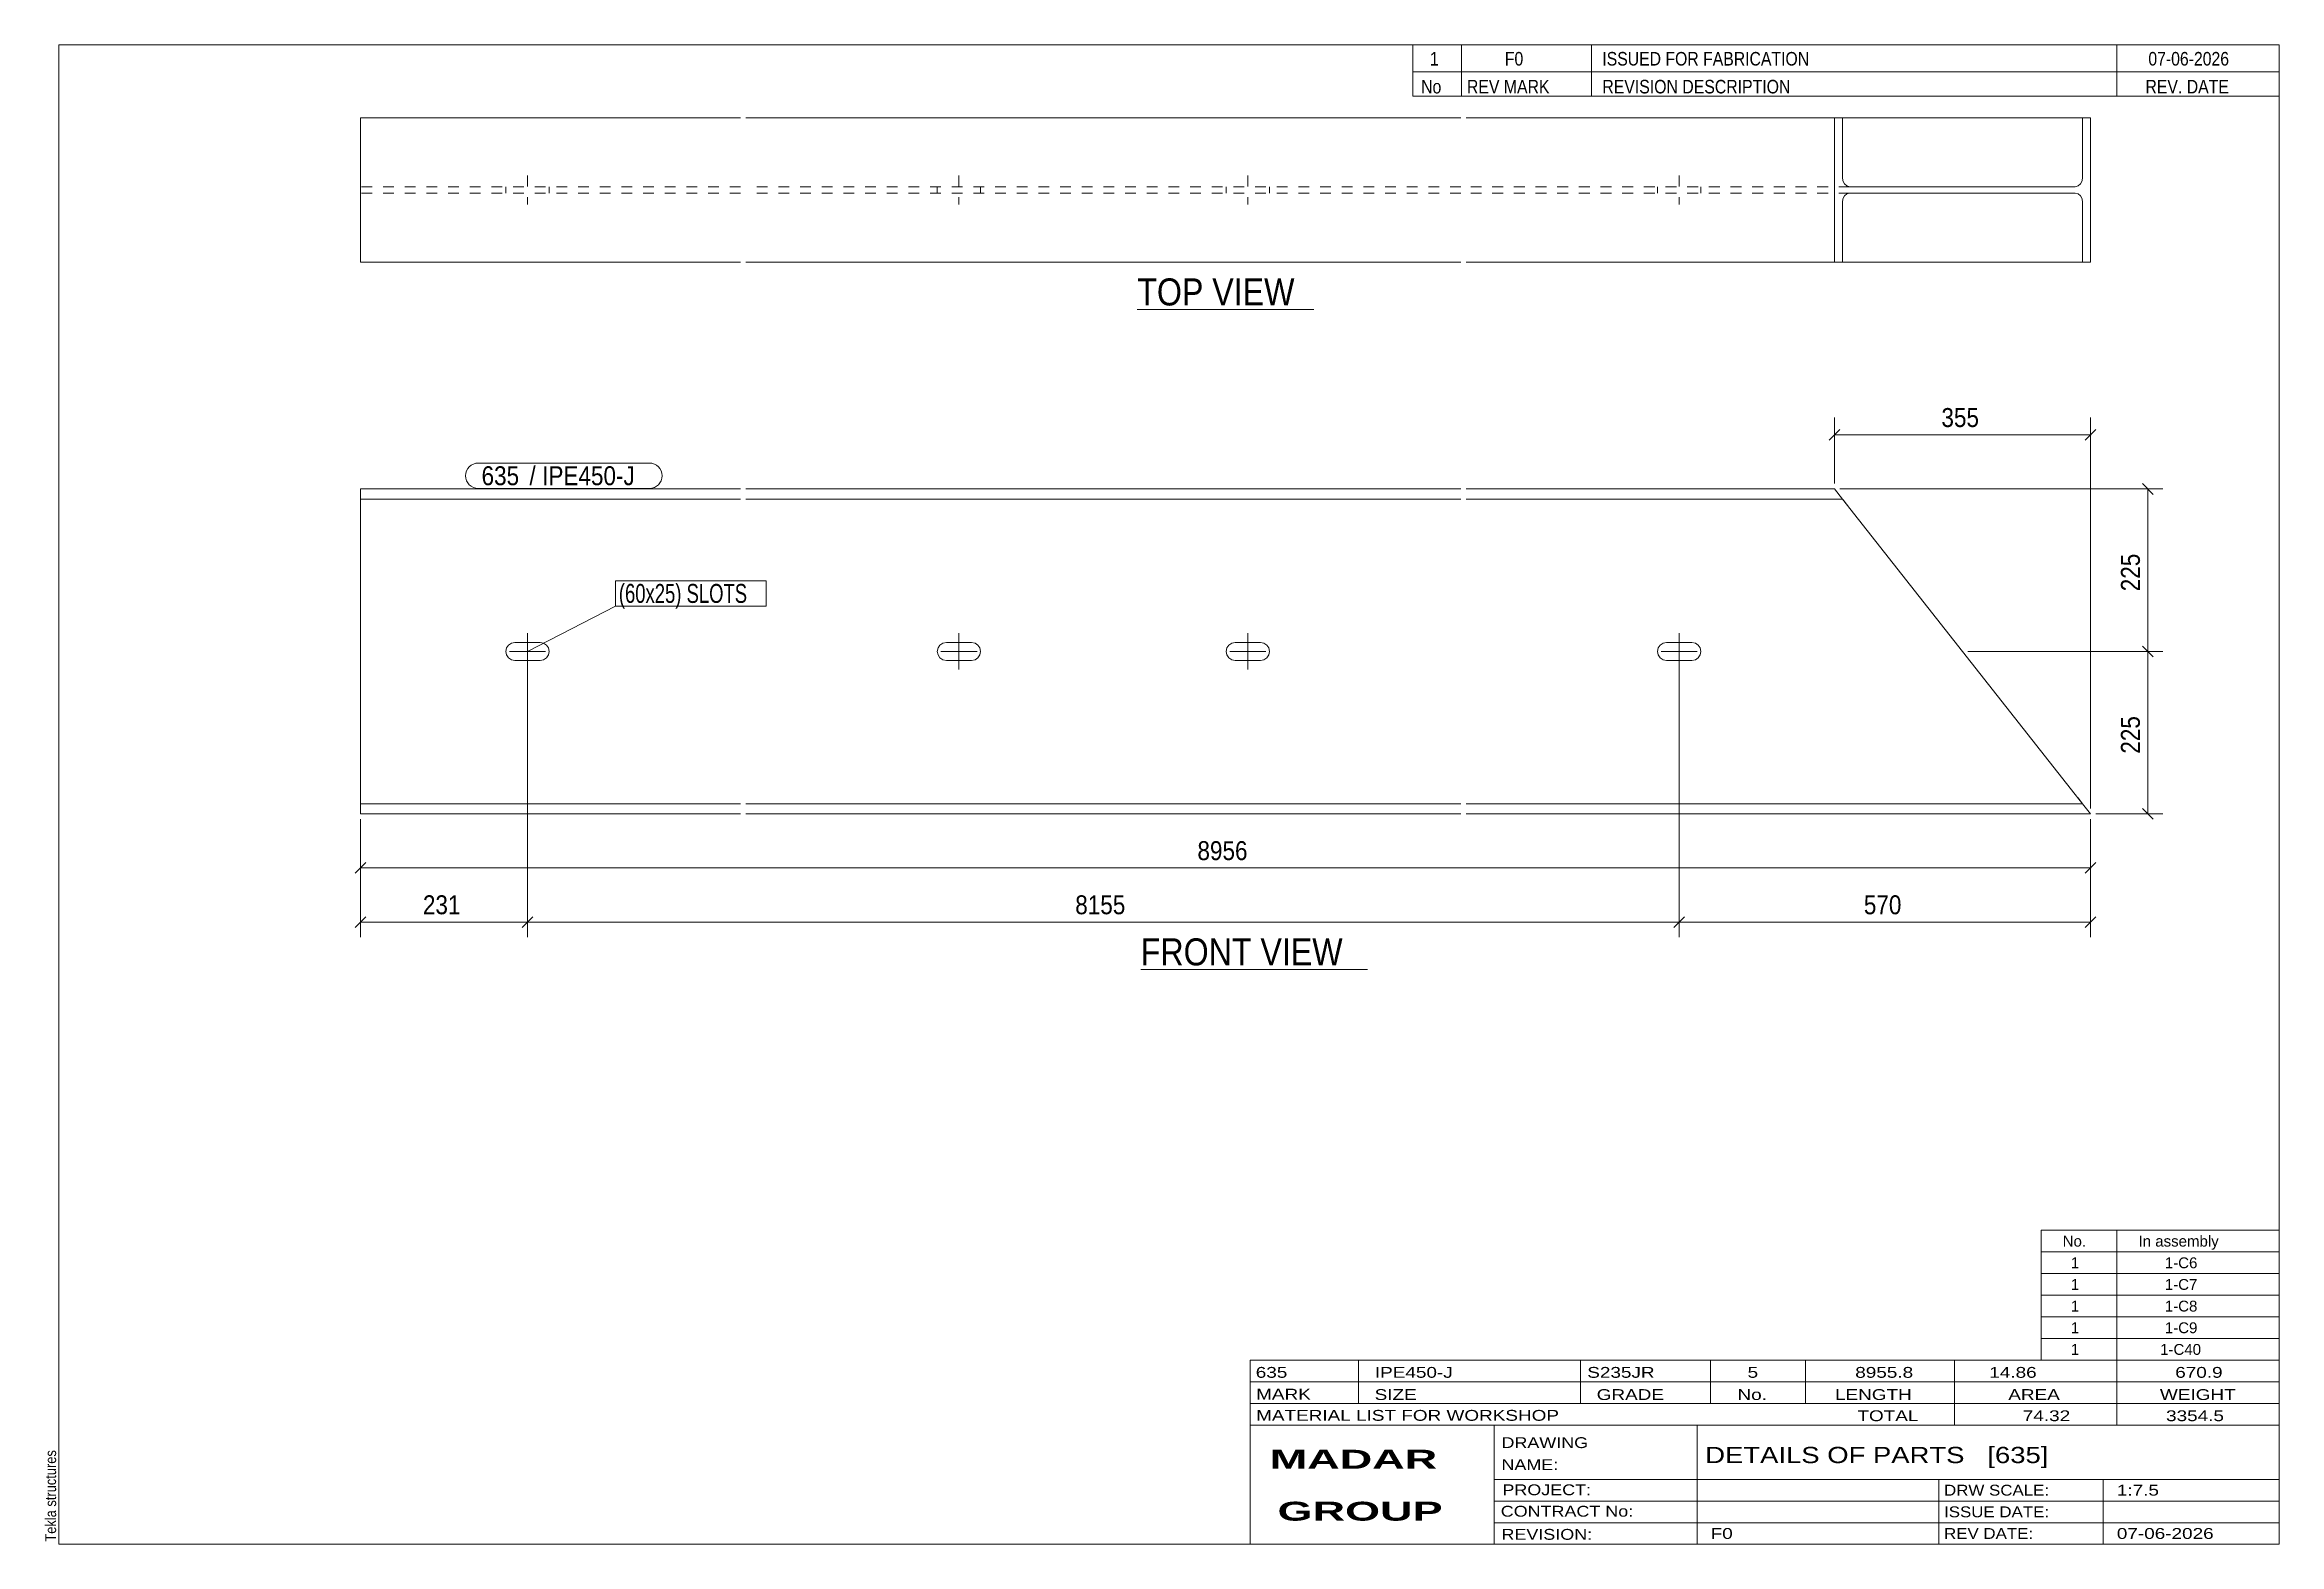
# Model space of a CAD drawing. Header units: millimetres. Extents: x 2 to 415, y 5 to 282.
import ezdxf

# ---------------------------------------------------------------- set-up
doc = ezdxf.new("R2010")
doc.units = ezdxf.units.MM
doc.linetypes.add('XKITLINE00', pattern=[0])
doc.linetypes.add('XKITLINE02', pattern=[4, 2, -2])
for name, color, linetype, lineweight in [('Bolt', 3, 'Continuous', 0), ('BoltMark', 7, 'Continuous', 0), ('Dimensions', 7, 'Continuous', 0), ('DrawingSheet', 5, 'Continuous', 0), ('OtherObjectType', 7, 'Continuous', 0), ('Part', 2, 'Continuous', 0), ('PartMark', 7, 'Continuous', 0)]:
    doc.layers.add(name, color=color, linetype=linetype, lineweight=lineweight)
doc.styles.add('ARIAL', font='ARIAL.TTF')
doc.styles.add('ARIAL_BOLD', font='ARIALBD.TTF')
doc.styles.add('ARIAL_NARROW', font='ARIALN.TTF')

# ---------------------------------------------------------------- blocks, each defined once
blk = doc.blocks.new('*A1')
at = {"layer": 'Part', "color": 2, "linetype": 'XKITLINE00', "lineweight": 0}
for p, q in [((60.71, 139.93), (60.71, 199.93)), ((60.71, 199.93), (130.88, 199.93)), ((130.88, 198.07), (60.71, 198.07)), ((131.88, 199.93), (263.88, 199.93)), ((263.88, 198.07), (131.88, 198.07)), ((264.88, 199.93), (332.85, 199.93)), ((334.32, 198.07), (264.88, 198.07)), ((334.32, 198.07), (332.85, 199.93)), ((335.69, 196.33), (334.32, 198.07)), ((377.31, 143.53), (335.69, 196.33)), ((130.88, 141.8), (60.71, 141.8)), ((263.88, 141.8), (131.88, 141.8)), ((378.68, 141.8), (264.88, 141.8)), ((377.31, 143.53), (378.68, 141.8)), ((380.15, 139.93), (378.68, 141.8)), ((130.88, 139.93), (60.71, 139.93)), ((263.88, 139.93), (131.88, 139.93)), ((380.15, 139.93), (264.88, 139.93))]:
    blk.add_line(p, q, dxfattribs=at)
at = {"layer": 'Part', "color": 7, "linetype": 'XKITLINE02', "lineweight": 0}
for p, q in [((335.69, 196.33), (334.43, 197.93)), ((378.68, 141.8), (377.84, 142.87))]:
    blk.add_line(p, q, dxfattribs=at)
blk = doc.blocks.new('*A2')
at = {"layer": 'Bolt', "color": 3, "linetype": 'XKITLINE00', "lineweight": 0}
for p, q in [((87.67, 170.57), (87.54, 169.93)), ((87.54, 169.93), (87.54, 169.93)), ((87.54, 169.93), (87.67, 169.3)), ((88.03, 171.11), (87.67, 170.57)), ((87.67, 169.3), (88.03, 168.75)), ((88.57, 171.47), (88.03, 171.11)), ((94.88, 169.93), (88.21, 169.93)), ((89.21, 171.6), (88.57, 171.47)), ((93.88, 171.6), (89.21, 171.6)), ((91.54, 166.6), (91.54, 173.27)), ((94.51, 171.47), (93.88, 171.6)), ((95.05, 171.11), (94.51, 171.47)), ((95.42, 170.57), (95.05, 171.11)), ((95.05, 168.75), (95.42, 169.3)), ((95.54, 169.93), (95.42, 170.57)), ((95.42, 169.3), (95.54, 169.93)), ((95.54, 169.93), (95.54, 169.93)), ((167.34, 170.57), (167.21, 169.93)), ((167.21, 169.93), (167.21, 169.93)), ((167.21, 169.93), (167.34, 169.3)), ((167.7, 171.11), (167.34, 170.57)), ((167.34, 169.3), (167.7, 168.75)), ((168.24, 171.47), (167.7, 171.11)), ((174.54, 169.93), (167.88, 169.93)), ((168.88, 171.6), (168.24, 171.47)), ((173.54, 171.6), (168.88, 171.6)), ((171.21, 166.6), (171.21, 173.27)), ((174.18, 171.47), (173.54, 171.6)), ((174.72, 171.11), (174.18, 171.47)), ((175.08, 170.57), (174.72, 171.11)), ((174.72, 168.75), (175.08, 169.3)), ((175.21, 169.93), (175.08, 170.57)), ((175.08, 169.3), (175.21, 169.93)), ((175.21, 169.93), (175.21, 169.93)), ((220.67, 170.57), (220.54, 169.93)), ((220.54, 169.93), (220.54, 169.93)), ((220.54, 169.93), (220.67, 169.3)), ((221.03, 171.11), (220.67, 170.57)), ((220.67, 169.3), (221.03, 168.75)), ((221.57, 171.47), (221.03, 171.11)), ((227.88, 169.93), (221.21, 169.93)), ((222.21, 171.6), (221.57, 171.47)), ((226.88, 171.6), (222.21, 171.6)), ((224.54, 166.6), (224.54, 173.27)), ((227.51, 171.47), (226.88, 171.6)), ((228.05, 171.11), (227.51, 171.47)), ((228.42, 170.57), (228.05, 171.11)), ((228.05, 168.75), (228.42, 169.3)), ((228.54, 169.93), (228.42, 170.57)), ((228.42, 169.3), (228.54, 169.93)), ((228.54, 169.93), (228.54, 169.93)), ((300.34, 170.57), (300.21, 169.93)), ((300.21, 169.93), (300.21, 169.93)), ((300.21, 169.93), (300.34, 169.3)), ((300.7, 171.11), (300.34, 170.57)), ((300.34, 169.3), (300.7, 168.75)), ((301.24, 171.47), (300.7, 171.11)), ((307.54, 169.93), (300.88, 169.93)), ((301.88, 171.6), (301.24, 171.47)), ((306.54, 171.6), (301.88, 171.6)), ((304.21, 166.6), (304.21, 173.27)), ((307.18, 171.47), (306.54, 171.6)), ((307.72, 171.11), (307.18, 171.47)), ((308.08, 170.57), (307.72, 171.11)), ((307.72, 168.75), (308.08, 169.3)), ((308.21, 169.93), (308.08, 170.57)), ((308.08, 169.3), (308.21, 169.93)), ((308.21, 169.93), (308.21, 169.93)), ((88.03, 168.75), (88.57, 168.39)), ((88.57, 168.39), (89.21, 168.27)), ((89.21, 168.27), (93.88, 168.27)), ((93.88, 168.27), (94.51, 168.39)), ((94.51, 168.39), (95.05, 168.75)), ((167.7, 168.75), (168.24, 168.39)), ((168.24, 168.39), (168.88, 168.27)), ((168.88, 168.27), (173.54, 168.27)), ((173.54, 168.27), (174.18, 168.39)), ((174.18, 168.39), (174.72, 168.75)), ((221.03, 168.75), (221.57, 168.39)), ((221.57, 168.39), (222.21, 168.27)), ((222.21, 168.27), (226.88, 168.27)), ((226.88, 168.27), (227.51, 168.39)), ((227.51, 168.39), (228.05, 168.75)), ((300.7, 168.75), (301.24, 168.39)), ((301.24, 168.39), (301.88, 168.27)), ((301.88, 168.27), (306.54, 168.27)), ((306.54, 168.27), (307.18, 168.39)), ((307.18, 168.39), (307.72, 168.75))]:
    blk.add_line(p, q, dxfattribs=at)
blk = doc.blocks.new('*A3')
at = {"layer": 'Part', "color": 2, "linetype": 'XKITLINE00', "lineweight": 0}
for p, q in [((60.71, 241.83), (60.71, 268.5)), ((60.71, 268.5), (130.88, 268.5)), ((131.88, 268.5), (263.88, 268.5)), ((264.88, 268.5), (380.15, 268.5)), ((332.85, 241.83), (332.85, 268.5)), ((334.32, 257.5), (334.32, 268.5)), ((378.68, 268.5), (378.68, 257.5)), ((380.15, 268.5), (380.15, 241.83)), ((334.43, 256.84), (334.32, 257.5)), ((334.72, 256.27), (334.43, 256.84)), ((335.16, 255.9), (334.72, 256.27)), ((335.69, 255.77), (335.16, 255.9)), ((377.84, 255.9), (377.31, 255.77)), ((378.28, 256.27), (377.84, 255.9)), ((378.57, 256.84), (378.28, 256.27)), ((378.68, 257.5), (378.57, 256.84)), ((334.32, 252.83), (334.43, 253.5)), ((334.32, 241.83), (334.32, 252.83)), ((334.43, 253.5), (334.72, 254.06)), ((334.72, 254.06), (335.16, 254.43)), ((335.16, 254.43), (335.69, 254.57)), ((377.31, 255.77), (335.69, 255.77)), ((377.31, 254.57), (335.69, 254.57)), ((377.31, 254.57), (377.84, 254.43)), ((377.84, 254.43), (378.28, 254.06)), ((378.28, 254.06), (378.57, 253.5)), ((378.57, 253.5), (378.68, 252.83)), ((378.68, 241.83), (378.68, 252.83)), ((130.88, 241.83), (60.71, 241.83)), ((263.88, 241.83), (131.88, 241.83)), ((380.15, 241.83), (264.88, 241.83))]:
    blk.add_line(p, q, dxfattribs=at)
at = {"layer": 'Part', "color": 7, "linetype": 'XKITLINE02', "lineweight": 0}
for p, q in [((130.88, 255.77), (60.71, 255.77)), ((130.88, 254.57), (60.71, 254.57)), ((263.88, 255.77), (131.88, 255.77)), ((263.88, 254.57), (131.88, 254.57)), ((335.69, 255.77), (264.88, 255.77)), ((335.69, 254.57), (264.88, 254.57))]:
    blk.add_line(p, q, dxfattribs=at)
blk = doc.blocks.new('*A4')
at = {"layer": 'Bolt', "color": 3, "linetype": 'XKITLINE02', "lineweight": 0}
for p, q in [((91.54, 257.83), (91.54, 252.5)), ((171.21, 257.83), (171.21, 252.5)), ((224.54, 257.83), (224.54, 252.5)), ((304.21, 257.83), (304.21, 252.5)), ((87.54, 255.77), (87.54, 254.57)), ((95.54, 255.77), (95.54, 254.57)), ((167.21, 255.77), (167.21, 254.57)), ((175.21, 255.77), (175.21, 254.57)), ((220.54, 255.77), (220.54, 254.57)), ((228.54, 255.77), (228.54, 254.57)), ((300.21, 255.77), (300.21, 254.57)), ((308.21, 255.77), (308.21, 254.57))]:
    blk.add_line(p, q, dxfattribs=at)
blk = doc.blocks.new('*A5')
at = {"layer": 'DrawingSheet', "color": 5, "linetype": 'XKITLINE00', "lineweight": 0}
for p, q in [((415, 282), (5, 282)), ((5, 282), (5, 5)), ((415, 5), (415, 282)), ((5, 5), (415, 5))]:
    blk.add_line(p, q, dxfattribs=at)
at = {"layer": 'DrawingSheet', "color": 5, "style": 'ARIAL', "width": 0.85}
blk.add_text('Tekla structures', height=2, rotation=90, dxfattribs=at).set_placement((4.5, 5.5))
blk = doc.blocks.new('*A6')
at = {"layer": 'OtherObjectType', "color": 7, "linetype": 'XKITLINE00', "lineweight": 0}
for p, q in [((371, 63), (415, 63)), ((371, 59), (371, 63)), ((385, 59), (385, 63)), ((415, 59), (415, 63)), ((371, 59), (415, 59)), ((371, 55), (371, 59)), ((385, 55), (385, 59)), ((415, 55), (415, 59)), ((371, 55), (415, 55)), ((371, 51), (371, 55)), ((385, 51), (385, 55)), ((415, 51), (415, 55)), ((371, 51), (415, 51)), ((371, 47), (371, 51)), ((385, 47), (385, 51)), ((415, 47), (415, 51)), ((371, 47), (415, 47)), ((371, 43), (371, 47)), ((385, 43), (385, 47)), ((415, 43), (415, 47)), ((371, 43), (415, 43)), ((371, 39), (371, 43)), ((385, 39), (385, 43)), ((415, 39), (415, 43)), ((371, 39), (415, 39))]:
    blk.add_line(p, q, dxfattribs=at)
at = {"layer": 'OtherObjectType', "color": 7, "style": 'ARIAL_NARROW', "width": 1.211571}
for s, p in [('No.', (375, 60)), ('In assembly', (389, 60)), ('1', (376.5, 56)), ('1-C6', (393.86, 56)), ('1', (376.5, 52)), ('1-C7', (393.86, 52)), ('1', (376.5, 48)), ('1-C8', (393.86, 48)), ('1', (376.5, 44)), ('1-C9', (393.86, 44)), ('1', (376.5, 40)), ('1-C40', (392.99, 40))]:
    blk.add_text(s, height=2, dxfattribs=at).set_placement(p)
blk = doc.blocks.new('*A7')
at = {"layer": 'OtherObjectType', "color": 7, "linetype": 'XKITLINE00', "lineweight": 0}
for p, q in [((255, 282), (415, 282)), ((415, 282), (255, 282)), ((255, 282), (255, 277)), ((264, 282), (264, 277)), ((288, 282), (288, 277)), ((385, 282), (385, 277)), ((415, 282), (415, 277)), ((255, 277), (415, 277)), ((255, 277), (255, 272.5)), ((255, 277), (415, 277)), ((264, 277), (264, 272.5)), ((288, 277), (288, 272.5)), ((385, 277), (385, 272.5)), ((415, 277), (415, 272.5)), ((415, 272.5), (255, 272.5))]:
    blk.add_line(p, q, dxfattribs=at)
at = {"layer": 'OtherObjectType', "color": 7, "style": 'ARIAL_NARROW'}
for s, width, p in [('1', 1.017001, (258.16, 278.15)), ('F0', 1.017001, (272, 278.15)), ('ISSUED FOR FABRICATION', 1.017001, (290, 278.15)), ('07-06-2026', 1.017001, (390.82, 278.15)), ('No', 1.02, (256.54, 273)), ('REV MARK', 1.02, (265, 273)), ('REVISION DESCRIPTION', 1.02, (290, 273)), ('REV. DATE', 1.02, (390.28, 273))]:
    blk.add_text(s, height=2.5, dxfattribs=dict(at, width=width)).set_placement(p)
blk = doc.blocks.new('*A8')
at = {"layer": 'OtherObjectType', "color": 7, "linetype": 'XKITLINE00', "lineweight": 0}
for p, q in [((225, 39), (415, 39)), ((225, 39), (225, 35)), ((225, 39), (415, 39)), ((245, 35), (245, 39)), ((286, 35), (286, 39)), ((310, 35), (310, 39)), ((327.5, 35), (327.5, 39)), ((355, 35), (355, 39)), ((385, 35), (385, 39)), ((415, 35), (415, 39)), ((225, 35), (415, 35)), ((225, 35), (225, 5)), ((225, 35), (415, 35)), ((245, 31), (245, 35)), ((286, 31), (286, 35)), ((310, 31), (310, 35)), ((327.5, 31), (327.5, 35)), ((355, 31), (355, 35)), ((385, 31), (385, 35)), ((415, 31), (415, 35)), ((225, 31), (415, 31)), ((355, 27), (355, 31)), ((385, 27), (385, 31)), ((415, 27), (415, 31)), ((225, 27), (415, 27)), ((270, 21), (270, 27)), ((307.5, 17), (307.5, 27)), ((415, 21), (415, 27)), ((270, 21), (270, 5)), ((415, 17), (415, 21)), ((270, 17), (415, 17)), ((307.5, 5), (307.5, 17)), ((352.16, 13), (352.16, 17)), ((382.5, 5), (382.5, 17)), ((415, 13), (415, 17)), ((270, 13), (415, 13)), ((352.16, 5), (352.16, 13)), ((415, 9), (415, 13)), ((270, 9), (415, 9)), ((415, 5), (415, 9)), ((225, 5), (415, 5)), ((262.5, 5), (415, 5))]:
    blk.add_line(p, q, dxfattribs=at)
at = {"layer": 'OtherObjectType', "color": 7, "style": 'ARIAL_NARROW'}
for s, height, width, p in [('635', 2, 1.525501, (226.01, 35.76)), ('IPE450-J', 2, 1.525501, (248, 35.76)), ('S235JR', 2, 1.525501, (287.22, 35.76)), ('5', 2, 1.525501, (316.82, 35.76)), ('8955.8', 2, 1.525501, (336.7, 35.76)), ('14.86', 2, 1.525501, (361.45, 35.76)), ('670.9', 2, 1.525501, (395.78, 35.76)), ('MARK', 2, 1.525501, (226.08, 31.73)), ('SIZE', 2, 1.525501, (247.96, 31.66)), ('GRADE', 2, 1.525501, (288.96, 31.66)), ('No.', 2, 1.525501, (314.96, 31.66)), ('LENGTH', 2, 1.525501, (332.96, 31.66)), ('AREA', 2, 1.525501, (364.96, 31.66)), ('WEIGHT', 2, 1.525501, (392.96, 31.66)), ('MATERIAL LIST FOR WORKSHOP', 2, 1.525501, (226.08, 27.82)), ('TOTAL', 2, 1.525501, (337.1, 27.75)), ('74.32', 2, 1.525501, (367.64, 27.75)), ('3354.5', 2, 1.525501, (394.09, 27.75)), ('DRAWING', 2, 1.445, (271.38, 22.78)), ('NAME:', 2, 1.445, (271.38, 18.72)), ('DETAILS OF PARTS   [635]', 3, 1.474651, (309, 20)), ('PROJECT:', 2, 1.445, (271.55, 14.07)), ('DRW SCALE:', 2, 1.36, (353.1, 14)), ('1:7.5', 2, 1.525501, (385, 14)), ('CONTRACT No:', 2, 1.445, (271.25, 10.11)), ('ISSUE DATE:', 2, 1.36, (353.1, 10)), ('REVISION:', 2, 1.445, (271.38, 5.84)), ('F0', 2, 1.525501, (310, 6)), ('REV DATE:', 2, 1.36, (353.1, 6)), ('07-06-2026', 2, 1.525501, (385, 6))]:
    blk.add_text(s, height=height, dxfattribs=dict(at, width=width)).set_placement(p)
at = {"layer": 'OtherObjectType', "color": 1, "style": 'ARIAL_BOLD', "width": 1.7}
for s, p in [('MADAR ', (228.58, 18.97)), ('GROUP', (230.03, 9.37))]:
    blk.add_text(s, height=3.5, dxfattribs=at).set_placement(p)
blk = doc.blocks.new('*A9')
at = {"layer": 'Dimensions', "color": 7, "linetype": 'XKITLINE00', "lineweight": 0}
for p, q in [((304.21, 168.93), (304.21, 117.13)), ((380.15, 138.93), (380.15, 117.13)), ((305.2, 120.92), (303.22, 118.94)), ((304.21, 119.93), (380.15, 119.93)), ((381.14, 120.92), (379.16, 118.94))]:
    blk.add_line(p, q, dxfattribs=at)
at = {"layer": 'Dimensions', "color": 3}
for p in [(304.21, 119.93), (380.15, 119.93)]:
    blk.add_point(p, dxfattribs=at)
at = {"layer": 'Dimensions', "color": 3, "style": 'ARIAL', "width": 0.85}
blk.add_text('570', height=3.5, dxfattribs=at).set_placement((338.29, 121.38))
blk = doc.blocks.new('*A10')
at = {"layer": 'Dimensions', "color": 7, "linetype": 'XKITLINE00', "lineweight": 0}
for p, q in [((91.54, 168.93), (91.54, 117.13)), ((304.21, 168.93), (304.21, 117.13)), ((92.53, 120.92), (90.55, 118.94)), ((91.54, 119.93), (304.21, 119.93)), ((305.2, 120.92), (303.22, 118.94))]:
    blk.add_line(p, q, dxfattribs=at)
at = {"layer": 'Dimensions', "color": 3}
for p in [(91.54, 119.93), (304.21, 119.93)]:
    blk.add_point(p, dxfattribs=at)
at = {"layer": 'Dimensions', "color": 3, "style": 'ARIAL', "width": 0.85}
blk.add_text('8155', height=3.5, dxfattribs=at).set_placement((192.68, 121.38))
blk = doc.blocks.new('*A11')
at = {"layer": 'Dimensions', "color": 7, "linetype": 'XKITLINE00', "lineweight": 0}
for p, q in [((91.54, 168.93), (91.54, 117.13)), ((60.71, 138.93), (60.71, 117.13)), ((61.7, 120.92), (59.72, 118.94)), ((60.71, 119.93), (91.54, 119.93)), ((92.53, 120.92), (90.55, 118.94))]:
    blk.add_line(p, q, dxfattribs=at)
at = {"layer": 'Dimensions', "color": 3}
for p in [(60.71, 119.93), (91.54, 119.93)]:
    blk.add_point(p, dxfattribs=at)
at = {"layer": 'Dimensions', "color": 3, "style": 'ARIAL', "width": 0.85}
blk.add_text('231', height=3.5, dxfattribs=at).set_placement((72.23, 121.38))
blk = doc.blocks.new('*A12')
at = {"layer": 'Dimensions', "color": 7, "linetype": 'XKITLINE00', "lineweight": 0}
for p, q in [((333.84, 210.92), (331.86, 208.94)), ((332.85, 200.93), (332.85, 213.13)), ((381.14, 210.92), (379.16, 208.94)), ((380.15, 140.93), (380.15, 213.13)), ((332.85, 209.93), (380.15, 209.93))]:
    blk.add_line(p, q, dxfattribs=at)
at = {"layer": 'Dimensions', "color": 3}
for p in [(332.85, 209.93), (380.15, 209.93)]:
    blk.add_point(p, dxfattribs=at)
at = {"layer": 'Dimensions', "color": 3, "style": 'ARIAL', "width": 0.85}
blk.add_text('355', height=3.5, dxfattribs=at).set_placement((352.61, 211.38))
blk = doc.blocks.new('*A13')
at = {"layer": 'Dimensions', "color": 7, "linetype": 'XKITLINE00', "lineweight": 0}
for p, q in [((60.71, 138.93), (60.71, 127.13)), ((380.15, 138.93), (380.15, 127.13)), ((61.7, 130.92), (59.72, 128.94)), ((60.71, 129.93), (380.15, 129.93)), ((381.14, 130.92), (379.16, 128.94))]:
    blk.add_line(p, q, dxfattribs=at)
at = {"layer": 'Dimensions', "color": 3}
for p in [(60.71, 129.93), (380.15, 129.93)]:
    blk.add_point(p, dxfattribs=at)
at = {"layer": 'Dimensions', "color": 3, "style": 'ARIAL', "width": 0.85}
blk.add_text('8956', height=3.5, dxfattribs=at).set_placement((215.24, 131.38))
blk = doc.blocks.new('*A14')
at = {"layer": 'Dimensions', "color": 7, "linetype": 'XKITLINE00', "lineweight": 0}
for p, q in [((333.85, 199.93), (393.51, 199.93)), ((389.72, 200.92), (391.7, 198.94)), ((390.71, 169.93), (390.71, 199.93)), ((357.5, 169.93), (393.51, 169.93)), ((389.72, 170.92), (391.7, 168.94))]:
    blk.add_line(p, q, dxfattribs=at)
at = {"layer": 'Dimensions', "color": 3}
for p in [(390.71, 199.93), (390.71, 169.93)]:
    blk.add_point(p, dxfattribs=at)
at = {"layer": 'Dimensions', "color": 3, "style": 'ARIAL', "width": 0.85}
blk.add_text('225', height=3.5, rotation=90.0002, dxfattribs=at).set_placement((389.26, 181.04))
blk = doc.blocks.new('*A15')
at = {"layer": 'Dimensions', "color": 7, "linetype": 'XKITLINE00', "lineweight": 0}
for p, q in [((357.5, 169.93), (393.51, 169.93)), ((389.72, 170.92), (391.7, 168.94)), ((390.71, 139.93), (390.71, 169.93)), ((389.72, 140.92), (391.7, 138.94)), ((381.15, 139.93), (393.51, 139.93))]:
    blk.add_line(p, q, dxfattribs=at)
at = {"layer": 'Dimensions', "color": 3}
for p in [(390.71, 169.93), (390.71, 139.93)]:
    blk.add_point(p, dxfattribs=at)
at = {"layer": 'Dimensions', "color": 3, "style": 'ARIAL', "width": 0.85}
blk.add_text('225', height=3.5, rotation=90.0002, dxfattribs=at).set_placement((389.26, 151.04))
blk = doc.blocks.new('*A16')
at = {"layer": 'PartMark', "color": 7, "linetype": 'XKITLINE00', "lineweight": 0}
for p, q in [((82.46, 204.73), (114.05, 204.73)), ((82.46, 200.03), (114.05, 200.03))]:
    blk.add_line(p, q, dxfattribs=at)
for centre, start, end in [((82.46, 202.38), 90, 270), ((114.05, 202.38), 270, 90)]:
    blk.add_arc(centre, 2.35, start, end, dxfattribs=at)
at = {"layer": 'PartMark', "color": 1, "style": 'ARIAL', "width": 0.85}
blk.add_text('635', height=3.5, dxfattribs=at).set_placement((83.06, 200.63))
at = {"layer": 'PartMark', "color": 3, "style": 'ARIAL', "width": 0.85}
for s, p in [('/', (91.9, 200.63)), ('IPE450-J', (94.25, 200.63))]:
    blk.add_text(s, height=3.5, dxfattribs=at).set_placement(p)
blk = doc.blocks.new('*A17')
at = {"layer": 'BoltMark', "color": 7, "linetype": 'XKITLINE00', "lineweight": 0}
for p, q in [((107.81, 182.99), (135.59, 182.99)), ((107.81, 178.29), (107.81, 182.99)), ((135.59, 178.29), (135.59, 182.99)), ((91.54, 169.93), (107.81, 178.29)), ((107.81, 178.29), (135.59, 178.29))]:
    blk.add_line(p, q, dxfattribs=at)
at = {"layer": 'BoltMark', "color": 3, "style": 'ARIAL_NARROW', "width": 0.85}
blk.add_text('(60x25) SLOTS', height=3.5, dxfattribs=at).set_placement((108.41, 178.89))
blk = doc.blocks.new('*A18')
at = {"layer": 'OtherObjectType', "color": 7, "linetype": 'XKITLINE00', "lineweight": 0}
blk.add_line((204.78, 111.18), (246.64, 111.18), dxfattribs=at)
at = {"layer": 'OtherObjectType', "color": 3, "style": 'ARIAL', "width": 0.85}
blk.add_text('FRONT VIEW', height=5, dxfattribs=at).set_placement((204.78, 111.93))
blk = doc.blocks.new('*A19')
at = {"layer": 'OtherObjectType', "color": 7, "linetype": 'XKITLINE00', "lineweight": 0}
blk.add_line((204.13, 233.08), (236.73, 233.08), dxfattribs=at)
at = {"layer": 'OtherObjectType', "color": 3, "style": 'ARIAL', "width": 0.85}
blk.add_text('TOP VIEW', height=5, dxfattribs=at).set_placement((204.13, 233.83))

msp = doc.modelspace()

# ---------------------------------------------------------------- block references
at = {"lineweight": 0}
for name in ['*A5', '*A7', '*A3', '*A4', '*A19', '*A12', '*A16', '*A1', '*A14', '*A17', '*A2', '*A15', '*A11', '*A10', '*A9', '*A13', '*A18', '*A6', '*A8']:
    msp.add_blockref(name, (0, 0), dxfattribs=at)

doc.saveas('drawing.dxf')
